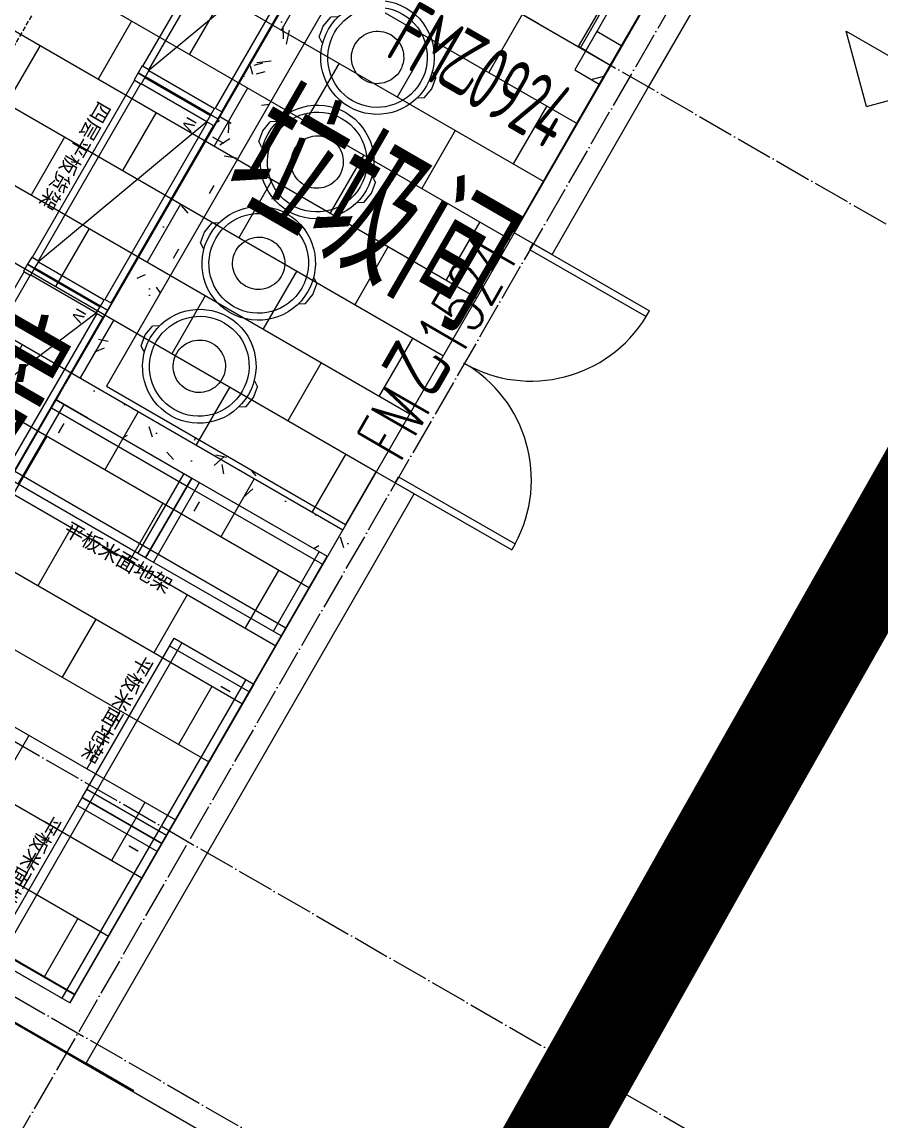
# Model space of a CAD drawing. Header units: millimetres. Extents: x 216654360 to 218309126, y 218099985 to 219647706.
# Drawn here: x 217980462 to 217985128, y 218883704 to 218889673 of the extents above; entities that cross this region are included whole.
import ezdxf
from ezdxf.enums import TextEntityAlignment as Align
from ezdxf.xclip import XClip

# ---------------------------------------------------------------- set-up
doc = ezdxf.new("R2010")
doc.units = ezdxf.units.MM
doc.header["$LTSCALE"] = 1000
doc.header["$XCLIPFRAME"] = 0
for name, pattern in [('DASH', [0.35, 0.25, -0.1]), ('DASHDOTX2', [50.8, 25.4, -12.7, 0, -12.7]), ('DOTE', [2.4200000000000004, 2, -0.2, 0.02, -0.2])]:
    doc.linetypes.add(name, pattern=pattern)
for name, color, linetype in [('A-ANNO-DOTE', 1, 'DOTE'), ('A-ANNO-IDEN-LEVL', 3, 'Continuous'), ('A-DOOR-FM', 181, 'Continuous'), ('A-FLOR-SPCL', 245, 'Continuous'), ('A-FLOR-STRS', 51, 'Continuous'), ('A-FM-IDEN', 181, 'Continuous'), ('A-WALL', 2, 'Continuous'), ('A-WALL-MSNW', 2, 'Continuous'), ('A-WALL-PATT', 252, 'Continuous'), ('A-WALL-SHEA', 2, 'Continuous'), ('K.R-厨房设备.V', 252, 'Continuous'), ('K.R-厨房设备.辅助1', 251, 'Continuous'), ('N.R-厨房设备.名称标注', 251, 'Continuous'), ('PUB_HATCH', 8, 'Continuous'), ('PUB_TEXT', 7, 'Continuous'), ('WINDOW', 4, 'Continuous'), ('WINDOW_TEXT', 7, 'Continuous'), ('现状植物', 3, 'Continuous')]:
    doc.layers.add(name, color=color, linetype=linetype)
doc.styles.add('_TCH_WINDOW', font='GBENOR', dxfattribs={"width": 0.8, "bigfont": 'GBCBIG'})
doc.styles.add('A_DIM', font='SIMPLEX', dxfattribs={"width": 0.7, "bigfont": 'HZ'})
doc.styles.get("Standard").update_dxf_attribs({"font": 'gbenor.shx', "bigfont": 'gbcbig.shx'})
doc.styles.add('水纹标注', font='')
doc.styles.add('设备名称标注字体', font='')
doc.styles.get('水纹标注').set_extended_font_data('SimSun')
doc.styles.get('设备名称标注字体').set_extended_font_data('SimSun')
pattern_1 = [(0, (-6165525.106576437, -59848.65594915766), (600, 1200), [0, -1200]), (0, (-6166227.106576437, -60010.65594915766), (600, 1200), [0, -1200]), (0, (-6165837.106576437, -60022.65594915766), (600, 1200), [0, -1200]), (0, (-6165411.106576437, -59668.65594915766), (600, 1200), [0, -1200]), (0, (-6165909.106576437, -60082.65594915766), (600, 1200), [0, -1200]), (0, (-6165291.106576437, -58912.65594915766), (600, 1200), [0, -1200]), (0, (-6165657.106576437, -59008.65594915766), (600, 1200), [0, -1200]), (0, (-6165465.106576437, -59158.65594915766), (600, 1200), [0, -1200]), (0, (-6166443.106576437, -59182.65594915766), (600, 1200), [0, -1200]), (0, (-6165855.106576437, -59236.65594915766), (600, 1200), [0, -1200]), (0, (-6166083.106576437, -59542.65594915766), (600, 1200), [0, -1200]), (0, (-6166071.106576437, -59992.65594915766), (600, 1200), [0, -1200]), (0, (-6165621.106576437, -60040.65594915766), (600, 1200), [0, -1200]), (0, (-6165291.106576437, -59512.65594915766), (600, 1200), [0, -1200]), (0, (-6166413.106576437, -59698.65594915766), (600, 1200), [0, -1200]), (0, (-6166311.106576437, -59494.65594915766), (600, 1200), [0, -1200]), (0, (-6165843.106576437, -59578.65594915766), (600, 1200), [0, -1200]), (0, (-6166011.106576437, -59752.65594915766), (600, 1200), [0, -1200]), (0, (-6166107.106576437, -59356.65594915766), (600, 1200), [0, -1200]), (0, (-6165957.106576437, -58906.65594915766), (600, 1200), [0, -1200]), (0, (-6166365.106576437, -59950.65594915766), (600, 1200), [0, -1200]), (0, (-6165705.106576437, -59152.65594915766), (600, 1200), [0, -1200]), (0, (-6166263.106576437, -59134.65594915766), (600, 1200), [0, -1200]), (0, (-6166359.106576437, -58978.65594915766), (600, 1200), [0, -1200]), (130.601294, (-6165364.820860437, -59288.37023715767), (-2999.999966861969, 3600.000015739533), [52.683108, -22074.222]), (18.4349488, (-6165450.535144437, -59265.51309315766), (2999.999988936139, 1199.999991146445), [54.21048, -7535.2558]), (90, (-6165450.535144437, -59316.94166115766), (600.0000000000001, 1200), [51.428568, -2348.5713]), (161.565051, (-6165399.106576437, -59334.08452515766), (-3000.000015105215, 1199.999910544823), [54.21048, -7535.2558]), (53.1301023, (-6165399.106576437, -59334.08452515766), (600.0000011342403, 1199.99999943288), [57.14286, -5942.856999999999]), (135, (-6165353.392288437, -59945.51298915767), (-600.0000725322863, 1199.999918790402), [48.48732, -3345.6252]), (45, (-6165421.963720437, -59945.51298915767), (599.9999961647541, 1199.999995157935), [48.48732, -3345.6252]), (135, (-6165387.678004437, -59979.79878915766), (-600.0000725322863, 1199.999918790402), [48.48732, -3345.6252]), (45, (-6165387.678004437, -59979.79878915766), (599.9999961647541, 1199.999995157935), [48.48732, -3345.6252]), (116.565051, (-6165930.535096437, -59139.79880115766), (-0.0001043859734650709, 2399.999934707041), [63.88765199999999, -1277.753]), (180, (-6165959.106496437, -59082.65595315766), (-599.9999999999998, 1200), [68.571432, -1131.4285]), (63.43494880000001, (-6166056.249376437, -59139.79880115766), (5.432290706153253e-06, 2399.999988372672), [63.887652, -1277.753]), (116.565051, (-6166027.677976437, -59196.94166115766), (-0.0001043859734650709, 2399.999934707041), [63.88765199999999, -1277.753]), (0, (-6166027.677976437, -59196.94166115766), (600, 1200), [68.571432, -1131.4285]), (63.43494880000001, (-6165959.106496437, -59196.94166115766), (5.432290706153253e-06, 2399.999988372672), [63.887652, -1277.753]), (107.102728, (-6165479.106580437, -59545.51302915766), (-1799.999931184909, 6000.000009680287), [77.72269200000001, -32565.805]), (143.972626, (-6165501.963724437, -59471.22737715767), (-11399.99985547618, 8399.999990492668), [77.72269200000001, -16244.04]), (180, (-6165564.820864437, -59425.51308915766), (-599.9999999999998, 1200), [74.285712, -1125.7142]), (36.02737329999999, (-6165701.963716437, -59471.22737715767), (11399.99991575318, 8399.99990944439), [77.722692, -16244.04]), (71.5650511, (-6165724.820860437, -59539.79874915766), (1800.000009240657, 5999.99998966958), [72.280632, -7517.185600000001]), (107.102728, (-6165701.963716437, -59614.08450915766), (-1799.999931184909, 6000.000009680287), [77.72269200000001, -32565.805]), (143.972626, (-6165639.106576437, -59659.79874915766), (-11399.99985547618, 8399.999990492668), [77.72269200000001, -16244.04]), (0, (-6165639.106576437, -59659.79874915766), (600, 1200), [74.285712, -1125.7142]), (36.02737329999999, (-6165564.820864437, -59659.79874915766), (11399.99991575318, 8399.99990944439), [77.722692, -16244.04]), (71.5650511, (-6165501.963724437, -59614.08450915766), (1800.000009240657, 5999.99998966958), [72.280632, -7517.185600000001]), (150.255118, (-6165467.678008437, -58985.51309715767), (-1800.000004260273, 1199.999985130039), [46.07004, -9628.639200000001]), (90, (-6165507.678004437, -59008.37022915766), (600.0000000000001, 1200), [45.714288, -2354.2855]), (29.7448813, (-6165507.678004437, -59008.37022915766), (1800.000001060037, 1199.999994395642), [46.07004, -9628.639200000001]), (116.565051, (-6165747.678004437, -59836.94166915766), (-0.0001043859734650709, 2399.999934707041), [63.88765199999999, -1277.753]), (168.690067, (-6165776.249428437, -59779.79874915766), (-5400.000004006199, 1199.999969888218), [58.274508, -12179.371]), (41.18592510000001, (-6165879.106576437, -59808.37014915766), (14999.99990911732, 13199.99988457684), [60.743688, -25451.604]), (90, (-6165879.106576437, -59865.51306915766), (600.0000000000001, 1200), [57.14286, -2342.857]), (138.814074, (-6165833.392288437, -59905.51302915766), (-14999.99973338043, 13200.0000840726), [60.743688, -25451.604]), (16.6992442, (-6165833.392288437, -59905.51302915766), (19799.99985103278, 5999.99993715613), [59.6589, -24997.075]), (60.9453959, (-6165776.249428437, -59888.37018915766), (599.9999984077513, 1199.99998938541), [58.83217200000001, -24650.679]), (109.983106, (-6166250.535136437, -59334.08452515766), (-3000.000011299861, 8399.999977770043), [66.88400399999996, -28024.39499999999]), (155.556045, (-6166273.392256437, -59271.22737315766), (-7800.000029732115, 3599.999925205931), [69.045972, -28930.263]), (24.4439547, (-6166399.106536437, -59271.22737315766), (7800.000003890955, 3599.999982684802), [69.045972, -28930.263]), (70.01689340000001, (-6166421.963656438, -59334.08452515766), (3000.000009044286, 8399.999979161448), [66.88400399999999, -28024.395]), (109.983106, (-6166399.106536437, -59396.94166515766), (-3000.000011299861, 8399.999977770043), [66.88400399999996, -28024.39499999999]), (160.016893, (-6166336.249336437, -59419.79880915766), (-3000.000001763259, 1199.999945333349), [66.88400399999999, -13978.755]), (19.9831065, (-6166336.249336437, -59419.79880915766), (2999.999983528817, 1199.999998096056), [66.88400399999999, -13978.755]), (70.01689340000001, (-6166273.392256437, -59396.94166515766), (3000.000009044286, 8399.999979161448), [66.88400399999999, -28024.395]), (122.005383, (-6165804.820864437, -59442.65595315766), (-600.0000805229399, 1199.999938741572), [53.908464, -11266.868]), (18.4349488, (-6165884.820856437, -59414.08451715767), (2999.999988936139, 1199.999991146445), [54.21048, -7535.2558]), (90, (-6165884.820856437, -59465.51309715767), (600.0000000000001, 1200), [51.428568, -2348.5713]), (161.565051, (-6165833.392288437, -59482.65594915766), (-3000.000015105215, 1199.999910544823), [54.21048, -7535.2558]), (54.46232220000002, (-6165833.392288437, -59482.65594915766), (4199.999993914518, 5999.999991012131), [49.15614, -20596.423]), (116.565051, (-6166153.392256437, -59734.08450915766), (-0.0001043859734650709, 2399.999934707041), [63.88765199999999, -1277.753]), (180, (-6166181.963656438, -59676.94158915766), (-599.9999999999998, 1200), [62.85714, -1137.1428]), (59.0362434, (-6166279.106536437, -59734.08450915766), (600.000001953063, 1199.999994175555), [66.63945599999997, -13927.64399999999]), (120.963756, (-6166244.820856437, -59791.22730915766), (-600.0000819959288, 1199.999944893199), [66.639456, -13927.644]), (0, (-6166244.820856437, -59791.22730915766), (600, 1200), [62.85714, -1137.1428]), (63.43494880000001, (-6166181.963656438, -59791.22730915766), (5.432290706153253e-06, 2399.999988372672), [63.887652, -1277.753])]

# ---------------------------------------------------------------- blocks, each defined once
blk = doc.blocks.new('123sfg')
blk.add_xline((-449.2324661785151, -1189.993308790592), (1, 0))
at = {"layer": 'A-FLOR-STRS', "color": 1, "linetype": 'DASH', "const_width": 0.5}
blk.add_lwpolyline([(-431.8656419331855, -1239.880152367701), (-430.7574388099792, -1232.094934287486), (-429.9684684670246, -1227.345356392272), (-428.1316071802103, -1219.113704384542), (-427.4672116297479, -1216.173528586345), (-426.6227886450006, -1211.625636377144), (-425.1215353479574, -1203.747376584453), (-424.1251620127523, -1198.437336181179), (-424.0859732910949, -1197.911209319432), (-424.1551806907519, -1191.707523606432), (-424.2037090031854, -1187.357491663604), (-424.2854724545696, -1176.551505218731), (-431.2216880260785, -1169.421393652044), (-431.8843497909656, -1148.586130392568), (-433.1748325719773, -1148.672661361057), (-433.183958132071, -1148.32154214988), (-435.7520347369718, -1148.388286254316), (-511.1115516244317, -1148.388286254316)], dxfattribs=at)
blk = doc.blocks.new('123sdtrt')
at = {"layer": 'A-WALL-MSNW'}
for p, q in [((6070942.798091605, 3961.67028715248), (6070860.730656119, 14807.83174938788)), ((6070742.803816546, 3960.157031304009), (6070661.344349262, 14725.96845881422)), ((6070860.542888237, -6593.919512386266), (6070742.807176147, 3959.798143441957)), ((6071060.530444095, -6591.68848081369), (6070942.794732004, 3962.029175014532))]:
    blk.add_line(p, q, dxfattribs=at)
blk = doc.blocks.new('2929sk')
at = {"layer": 'A-ANNO-DOTE', "ltscale": 0.1}
for p, q in [((-100425.3777383864, -68391.94024353585), (-100425.3777383864, -52367.55223465196)), ((-75818.61381632835, -54631.21274252643), (-104712.9936713753, -54631.21274252632)), ((-75818.61381632835, -55831.21274252643), (-104712.9936713753, -55831.21274252632)), ((-76418.61381632835, -60631.21274252643), (-104712.9936713753, -60631.21274252632))]:
    blk.add_line(p, q, dxfattribs=at)
blk = doc.blocks.new('*U163')
at = {"layer": 'K.R-厨房设备.V'}
for p, q in [((0, 0), (1000, 0)), ((0, -500), (0, 0)), ((50, -500), (50, 0)), ((950, 0), (950, -500)), ((1000, 0), (1000, -500)), ((0, -50), (1000, -50)), ((1000, -450), (0, -450)), ((1000, -500), (0, -500))]:
    blk.add_line(p, q, dxfattribs=at)
at = {"layer": 'K.R-厨房设备.辅助1', "color": 251, "style": '水纹标注'}
blk.add_text('Ⅰ', height=60, rotation=0.0001620461234168421, dxfattribs=at).set_placement((60, -90), align=Align.TOP_LEFT)
blk = doc.blocks.new('*U198')
at = {"layer": 'K.R-厨房设备.V'}
for p, q in [((0, 0), (850, 0)), ((0, -500), (0, 0)), ((50, -500), (50, 0)), ((800, 0), (800, -500)), ((850, 0), (850, -500)), ((0, -50), (850, -50)), ((850, -450), (0, -450)), ((850, -500), (0, -500))]:
    blk.add_line(p, q, dxfattribs=at)
at = {"layer": 'K.R-厨房设备.辅助1', "color": 251, "style": '水纹标注'}
blk.add_text('Ⅰ', height=60, rotation=0.0001620461234168421, dxfattribs=at).set_placement((60, -90), align=Align.TOP_LEFT)
blk = doc.blocks.new('*U165')
at = {"layer": 'K.R-厨房设备.V'}
for p, q in [((0, 0), (44, 0)), ((0, -44), (0, 0)), ((44, 0), (44, -44)), ((1156, 0), (1200, 0)), ((1156, -44), (1156, 0)), ((1200, 0), (1200, -44)), ((44, -44), (0, -44)), ((3, -456), (3, -44)), ((44, -3), (1156, -3)), ((1200, -44), (1156, -44)), ((1197, -456), (1197, -44)), ((44, -456), (0, -456)), ((0, -456), (0, -500)), ((44, -500), (44, -456)), ((1200, -456), (1156, -456)), ((1156, -456), (1156, -500)), ((1200, -500), (1200, -456)), ((0, -500), (44, -500)), ((44, -497), (1156, -497)), ((1156, -500), (1200, -500))]:
    blk.add_line(p, q, dxfattribs=at)
at = {"layer": 'K.R-厨房设备.辅助1', "color": 251}
for p, q in [((41, -456), (41, -44)), ((44, -41), (1156, -41)), ((1159, -456), (1159, -44)), ((44, -459), (1156, -459))]:
    blk.add_line(p, q, dxfattribs=at)
at = {"layer": 'K.R-厨房设备.辅助1', "color": 251, "linetype": 'DASHDOTX2'}
blk.add_line((44, -44), (1156, -456), dxfattribs=at)
at = {"layer": 'K.R-厨房设备.辅助1', "color": 251, "style": '水纹标注'}
blk.add_text('Ⅳ', height=60, rotation=0.0001620461234168421, dxfattribs=at).set_placement((60, -90), align=Align.TOP_LEFT)
blk = doc.blocks.new('*U199')
at = {"layer": 'K.R-厨房设备.V'}
for p, q in [((0, 0), (44, 0)), ((0, -44), (0, 0)), ((44, 0), (44, -44)), ((1016.050004656458, 0), (1060.050004656458, 0)), ((1016.050004656458, -44), (1016.050004656458, 0)), ((1060.050004656458, 0), (1060.050004656458, -44)), ((44, -44), (0, -44)), ((3, -456), (3, -44)), ((44, -3), (1016.050004656458, -3)), ((1060.050004656458, -44), (1016.050004656458, -44)), ((1057.050004656458, -456), (1057.050004656458, -44)), ((44, -456), (0, -456)), ((0, -456), (0, -500)), ((44, -500), (44, -456)), ((1060.050004656458, -456), (1016.050004656458, -456)), ((1016.050004656458, -456), (1016.050004656458, -500)), ((1060.050004656458, -500), (1060.050004656458, -456)), ((0, -500), (44, -500)), ((44, -497), (1016.050004656458, -497)), ((1016.050004656458, -500), (1060.050004656458, -500))]:
    blk.add_line(p, q, dxfattribs=at)
at = {"layer": 'K.R-厨房设备.辅助1', "color": 251}
for p, q in [((41, -456), (41, -44)), ((44, -41), (1016.050004656458, -41)), ((1019.050004656458, -456), (1019.050004656458, -44)), ((44, -459), (1016.050004656458, -459))]:
    blk.add_line(p, q, dxfattribs=at)
at = {"layer": 'K.R-厨房设备.辅助1', "color": 251, "linetype": 'DASHDOTX2'}
blk.add_line((44, -44), (1016.050004656458, -456), dxfattribs=at)
at = {"layer": 'K.R-厨房设备.辅助1', "color": 251, "style": '水纹标注'}
blk.add_text('Ⅳ', height=60, rotation=0.0001620461234168421, dxfattribs=at).set_placement((60, -90), align=Align.TOP_LEFT)
blk = doc.blocks.new('rawen967垃圾桶')
at = {"layer": 'K.R-厨房设备.V', "color": 251}
for p, q in [((39.82421900000008, -226.5917960000015), (10.33007800000041, -245.4042960000015)), ((39.82421900000008, -226.5917960000015), (42.87006739602566, -227.4896216044672)), ((638.6992190000001, -226.5917960000015), (635.6329579443263, -227.4134016418757)), ((638.6992190000001, -226.5917960000015), (668.1933599999998, -245.4042960000015)), ((0, -306.8261710000006), (10.33007800000041, -245.4042960000015)), ((678.5234380000002, -306.8261710000006), (668.1933599999998, -245.4042960000015)), ((10.33007800000041, -368.2480460000006), (0, -306.8261710000006)), ((668.1933599999998, -368.2480460000006), (678.5234380000002, -306.8261710000006)), ((39.82421900000008, -387.0605460000006), (10.33007800000041, -368.2480460000006)), ((39.82421900000008, -387.0605460000006), (42.84140711734608, -386.0555715651435)), ((638.6992190000001, -387.0605460000006), (635.6331343115094, -386.2382821466917)), ((638.6992190000001, -387.0605460000006), (668.1933599999998, -368.2480460000006))]:
    blk.add_line(p, q, dxfattribs=at)
at = {"layer": 'K.R-厨房设备.V'}
for radius in [306.8261710000006, 269.1289059999999]:
    blk.add_circle((339.2617190000001, -306.8261710000006), radius, dxfattribs=at)
at = {"layer": 'K.R-厨房设备.V', "color": 251}
blk.add_circle((339.2617190000001, -306.8261710000006), 141.3867179999997, dxfattribs=at)
blk = doc.blocks.new('12asrttt')
at = {"layer": 'K.R-厨房设备.V', "color": 1, "rotation": 270}
for name, p in [('*U165', (6329837.970604291, 7205.148119009196)), ('*U165', (6329837.970604291, 6005.148119009196)), ('*U199', (6329837.970604291, 4805.148119009196))]:
    blk.add_blockref(name, p, dxfattribs=at)
at = {"layer": 'K.R-厨房设备.V', "xscale": 1.002176140008298, "yscale": 1.010344062208433}
for p in [(6330082.502424864, 7038.492807814178), (6330082.502424864, 6382.447530380708), (6330082.502424864, 5747.232056591918), (6330082.502424864, 5101.604906407443)]:
    blk.add_blockref('rawen967垃圾桶', p, dxfattribs=at)
at = {"layer": 'K.R-厨房设备.V'}
for p in [(6329840.011360029, 4245.098114352738), (6330690.011360029, 4245.098114352738)]:
    blk.add_blockref('*U198', p, dxfattribs=at)
at = {"layer": 'K.R-厨房设备.V', "rotation": 270}
for p in [(6331542.326283162, 3445.148119005546), (6331542.326283162, 2445.148119005546)]:
    blk.add_blockref('*U163', p, dxfattribs=at)
at = {"layer": 'N.R-厨房设备.名称标注', "char_height": 80, "attachment_point": 7, "style": '设备名称标注字体'}
for s, insert, rotation in [('四层平板货架', (6329218.401996352, 5771.221898971613), 269.9998547447946), ('平板米面地架', (6330920.516227296, 3283.248677664436), 270), ('平板米面地架', (6330920.516227296, 2283.248677664436), 270)]:
    blk.add_mtext(s, dxfattribs=dict(at, insert=insert, rotation=rotation))
at = {"layer": 'N.R-厨房设备.名称标注', "insert": (6330231.85936762, 3623.288058486832), "char_height": 80, "attachment_point": 7, "style": '设备名称标注字体'}
blk.add_mtext('平板米面地架', dxfattribs=at)
blk = doc.blocks.new('$DorLib2D$00000002')
for p, q in [((-0.5, -5.684341886080802e-17), (-0.5000000000000007, 0.4875)), ((-0.4750000000000007, 0.4875), (-0.5000000000000007, 0.4875)), ((-0.475, -2.842170943040401e-17), (-0.4750000000000007, 0.4875)), ((0.475, -2.842170943040401e-17), (0.4750000000000007, 0.4875)), ((0.4750000000000007, 0.4875), (0.5000000000000007, 0.4875)), ((0.5, -5.684341886080802e-17), (0.5000000000000007, 0.4875)), ((-0.5, -5.684341886080802e-17), (-0.475, -2.842170943040401e-17)), ((0.5, -5.684341886080802e-17), (0.475, -2.842170943040401e-17))]:
    blk.add_line(p, q)
at = {"lineweight": 13}
for centre, start, end in [((-0.4875, -4.263256414560601e-17), 0, 88.53071641864632), ((0.4875, -4.263256414560601e-17), 91.4692835813537, 180)]:
    blk.add_arc(centre, 0.4875, start, end, dxfattribs=at)
blk = doc.blocks.new('$DorLib2D$00000001')
for p, q in [((0.45, 0.9750000000000001), (0.5000000000000002, 0.9750000000000001)), ((0.45, 0), (0.45, 0.9750000000000001)), ((0.5, 0), (0.5, 0.9750000000000001)), ((0.5, 0), (0.45, 0))]:
    blk.add_line(p, q)
at = {"lineweight": 13}
blk.add_arc((0.475, 0), 0.975, 91.4692835813538, 180, dxfattribs=at)
blk = doc.blocks.new('A$C04836B57')
h = blk.add_hatch()
h.set_pattern_fill('AR-B816', color=251, scale=300)
h.set_pattern_definition([(0, (-6165752.584707431, -59357.45125011243), (0, 363.9312), []), (90, (-6165752.584707431, -59357.45125011243), (-363.9312, 363.9312), [363.9312, -363.9312])])
edge = h.paths.add_edge_path()
edge.add_line((-18736.21789691504, -52152.34469158979), (-18736.21789691597, -57912.29310481246))
edge.add_line((-18736.21789691597, -57912.29310481247), (-37996.09113227855, -57912.30313110894))
edge.add_line((-37996.09113227855, -57912.30313110893), (-37996.09113227762, -44952.35471787085))
edge.add_line((-37996.09113227762, -44952.35471787086), (-33436.09113221057, -44952.35471787095))
edge.add_line((-33436.09113221057, -44952.35471787095), (-33436.0911322087, -52152.35471785939))
edge.add_line((-33436.0911322087, -52152.35471785939), (-23296.09113237914, -52152.34780171991))
edge.add_line((-23296.09113237914, -52152.34780171991), (-23296.09113237914, -46426.62842796396))
edge.add_line((-23296.09113237914, -46426.62842796395), (-20303.93264082912, -43467.94743377175))
edge.add_line((-20303.93264082912, -43467.94743377176), (-18736.22470416967, -45052.1589329195))
edge.add_line((-18736.22470416967, -45052.1589329195), (-18736.21986138169, -52152.34469159123))
at = {"layer": 'A-WALL-PATT'}
h = blk.add_hatch(dxfattribs=at)
h.set_pattern_fill('普通砖', color=256, scale=100, style=0)
h.set_pattern_definition([(45, (-6165879.106576437, -59303.14459915766), (-176.776766007315, 176.776766007315), [])])
h.paths.add_polyline_path([(-18740.39285617787, -51912.35471787179), (-18894.28891686816, -51912.35471787343), (-18894.28891686909, -52152.35471786885), (-18740.37201234791, -52152.35471787303)])
at = {"layer": 'PUB_HATCH'}
h = blk.add_hatch(dxfattribs=at)
h.set_pattern_fill('加气混凝土', color=256, scale=100, style=0)
h.set_pattern_definition(pattern_1)
h.paths.add_polyline_path([(-20238.5220091464, -52152.35471787303), (-20438.5220091464, -52152.35471787303), (-20438.5220091464, -55012.23603683628), (-20305.18867581151, -55012.2360368365), (-20238.5220091464, -54912.2360368357)])
h = blk.add_hatch(dxfattribs=at)
h.set_pattern_fill('加气混凝土', color=256, scale=100, style=0)
h.set_pattern_definition(pattern_1)
h.paths.add_polyline_path([(-20305.18867581151, -55012.2360368365), (-20238.52200914174, -55112.23603683752), (-18738.05942926835, -55112.23603683752), (-18658.13755980693, -55012.20529707737), (-18738.21569114737, -54912.2360368357), (-20238.5220091464, -54912.2360368357)])
blk.add_lwpolyline([(-18736.21789691504, -52152.34469158979), (-18736.21789691597, -57912.29310481247), (-37996.09113227855, -57912.30313110893), (-37996.09113227762, -44952.35471787086), (-33436.09113221057, -44952.35471787095), (-33436.09113219287, -51912.35817594182), (-23296.0911323633, -51912.35125980234), (-23296.09113237914, -46426.62842796395), (-20303.93264082912, -43467.94743377176), (-18736.22470416967, -45052.1589329195), (-18736.21986138169, -52152.34469159123)])
at = {"layer": 'A-ANNO-IDEN-LEVL', "linetype": 'Continuous'}
for p, q in [((-17422.47986283712, -51532.40598383191), (-17722.47986283712, -51232.40598383191)), ((-17722.47986283712, -51232.40598383191), (-15843.27986283693, -51232.40598383191)), ((-17422.47986283712, -51532.40598383191), (-17122.47986283712, -51232.40598383191))]:
    blk.add_line(p, q, dxfattribs=at)
at = {"layer": 'A-WALL'}
for p, q in [((-20438.5220091464, -52152.35471787303), (-20438.5220091464, -55012.23603683628)), ((-20238.5220091464, -52152.35471787303), (-20238.5220091464, -54912.2360368357)), ((-20238.5220091464, -54912.2360368357), (-18738.21569114737, -54912.2360368357)), ((-20238.52200914174, -55112.23603683752), (-18738.05942926835, -55112.23603683752))]:
    blk.add_line(p, q, dxfattribs=at)
at = {"layer": 'A-WALL', "color": 7}
blk.add_line((-18195.68412283063, -58152.30313110708), (-18495.684123029, -58152.30313110702), dxfattribs=at)
at = {"layer": 'A-WALL-MSNW'}
for p, q in [((-18739.91889570188, -51132.2820009736), (-18740.46571710147, -52032.27361398006)), ((-18500.46576140076, -52032.41943435151), (-18499.91894000117, -51132.42782134505)), ((-18740.46570262406, -52032.44028126451), (-18739.64532075077, -53082.44925330646)), ((-18499.64539400395, -53082.26173910902), (-18500.46577587817, -52032.25276706707)), ((-18739.64532075077, -53082.44925330646), (-18499.64539400395, -53082.26173910902)), ((-18498.47343027033, -54582.26128127128), (-18738.47335701808, -54582.44879546871)), ((-18738.47335701808, -54582.44879546871), (-18738.21569114737, -54912.2360368357)), ((-18498.13755900599, -55012.14381755889), (-18498.47343027033, -54582.26128127128)), ((-20438.5220091464, -55012.23603683628), (-20438.5220091464, -55112.30154899473)), ((-18495.68412303273, -58152.30313110704), (-18498.13755900599, -55012.14381755886)), ((-20238.5220091464, -55112.30154899473), (-20438.5220091464, -55112.30154899473)), ((-20238.52200914174, -55112.23603683752), (-20238.5220091464, -55112.30154899473)), ((-18735.87171054073, -57912.30313110728), (-18738.05942926835, -55112.23603683752)), ((-18735.87171054073, -57912.30313110728), (-19816.0911340937, -57912.30313110742)), ((-19816.0911340937, -58152.30313110709), (-18495.68412303273, -58152.30313110704))]:
    blk.add_line(p, q, dxfattribs=at)
at = {"layer": 'A-WALL-PATT', "linetype": 'DASH', "ltscale": 0.1}
blk.add_lwpolyline([(-21896.79436419625, -46512.35471786858), (-21596.79436419625, -46512.35471786858), (-21596.79436419625, -56452.35471787673), (-21896.79436419625, -56452.35471787673)], close=True, dxfattribs=at)
at = {"layer": 'A-WALL-SHEA'}
for p, q in [((-18740.39285617787, -51912.35471787179), (-18894.28891686816, -51912.35471787343)), ((-18894.28891686816, -51912.35471787343), (-18894.28891686909, -52152.35471786885)), ((-18894.28891686909, -52152.35471786885), (-18740.37201234791, -52152.35471787303))]:
    blk.add_line(p, q, dxfattribs=at)
blk.add_blockref('12asrttt', (-6350278.197993702, -59357.45125011246))
at = {"layer": 'A-ANNO-DOTE'}
ref = blk.add_blockref('123sfg', (408074.6474547908, 1131835.749373674), dxfattribs=dict(at, xscale=1000, yscale=1000, zscale=1000))
XClip(ref).set_block_clipping_path([(-527.116253690554, -1244.4995262616217), (-408.074574071597, -1131.8357493736744)])
at = {"layer": 'A-DOOR-FM', "xscale": -1500, "yscale": -1500, "zscale": 240, "rotation": 90.04476572168674}
blk.add_blockref('$DorLib2D$00000002', (-18619.05937550962, -53832.35526728915), dxfattribs=at)
at = {"layer": 'A-FLOR-SPCL', "rotation": 180}
blk.add_blockref('2929sk', (-119041.6796189575, -112663.7768879475), dxfattribs=at)
at = {"layer": 'A-WALL'}
ref = blk.add_blockref('123sdtrt', (-6086971.935885664, -59483.23253006631), dxfattribs=at)
XClip(ref).set_block_clipping_path([(5967930.256266707, -53180.54435788118), (6086971.935885664, 59482.65594915765)])
at = {"layer": 'WINDOW', "xscale": -900, "yscale": -900, "zscale": 240, "rotation": 180}
blk.add_blockref('$DorLib2D$00000001', (-19344.28891687002, -52032.35471787208), dxfattribs=at)
at = {"layer": 'A-FM-IDEN', "style": 'A_DIM'}
for s, height, width, p in [('1524', 280, 0.6999999999999998, (-18648.34618746769, -53845.05131817498)), ('乙', 350, 0.7, (-18648.15476672444, -54090.05124339557)), ('FM', 280, 0.6999999999999998, (-18647.84849353507, -54482.05112374853))]:
    blk.add_text(s, height=height, rotation=90.04476572168674, dxfattribs=dict(at, width=width)).set_placement(p)
at = {"layer": 'PUB_TEXT'}
for s, p in [('垃圾间', (-20241.83955270145, -53722.52803425858)), ('库房', (-21482.54261296242, -55524.06085643725))]:
    blk.add_text(s, height=714.8936170212767, dxfattribs=at).set_placement(p)
at = {"layer": 'WINDOW_TEXT', "style": '_TCH_WINDOW'}
for s, height, width, p in [('FM', 350, 0.6400000000000001, (-19832.00769413263, -52602.35471787208)), ('乙', 357.4468085106383, 0.8, (-19533.34102746565, -52602.35471787208)), ('0924', 350, 0.6400000000000001, (-19342.70272959396, -52602.35471787208))]:
    blk.add_text(s, height=height, dxfattribs=dict(at, width=width)).set_placement(p)

msp = doc.modelspace()

# ---------------------------------------------------------------- block references
at = {"layer": '现状植物', "rotation": 330.0099772030858}
msp.add_blockref('A$C04836B57', (218025897.187641, 218925138.5110827), dxfattribs=at)

doc.saveas('drawing.dxf')
